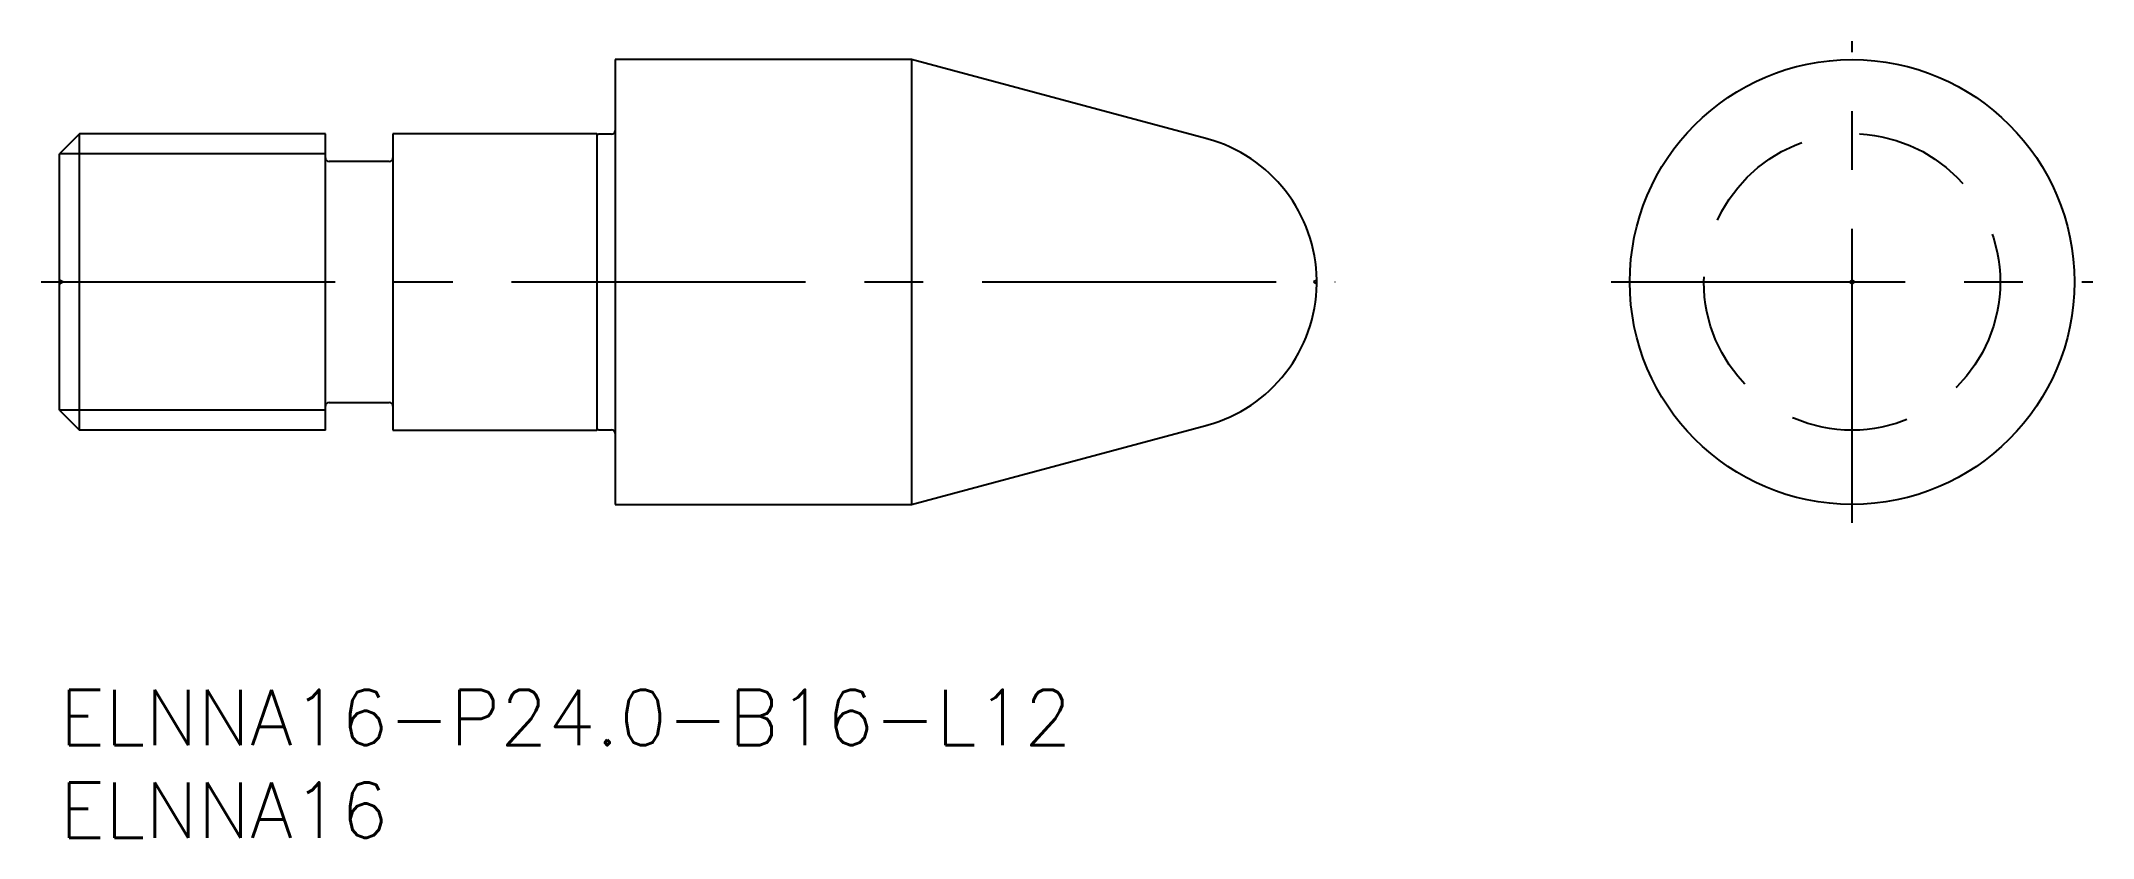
# Model space of a CAD drawing. Extents: x -1 to 110, y -8 to 35.
import ezdxf

# ---------------------------------------------------------------- set-up
doc = ezdxf.new("R2010")
doc.units = 0
doc.header["$LTSCALE"] = 0.5
doc.linetypes.add('CENTER', pattern=[50.8, 31.75, -6.35, 6.35, -6.35])
doc.linetypes.add('DASHED', pattern=[19.05, 12.7, -6.35])
for name, color, linetype in [('MSM_CENTER', 1, 'CENTER'), ('MSM_CONTINUOUS', 7, 'CONTINUOUS'), ('MSM_DASHED', 4, 'DASHED'), ('MSM_NARROW', 5, 'CONTINUOUS'), ('MSM_PART_NUMBER', 7, 'CONTINUOUS')]:
    doc.layers.add(name, color=color, linetype=linetype)
doc.styles.get("Standard").update_dxf_attribs({"font": 'txt.shx', "height": 1, "bigfont": 'bigfont.shx'})

# ---------------------------------------------------------------- blocks, each defined once
blk = doc.blocks.new('*U13')
at = {"layer": 'MSM_PART_NUMBER'}
blk.add_text('ELNNA16-P24.0-B16-L12', height=3, dxfattribs=at).set_placement((0, -3))
blk = doc.blocks.new('*U14')
at = {"layer": 'MSM_PART_NUMBER'}
blk.add_text('ELNNA16', height=3, dxfattribs=at).set_placement((0, -8))

msp = doc.modelspace()

# ---------------------------------------------------------------- linework, layer by layer
at = {"layer": 'MSM_CENTER'}
for p, q in [((96.77, 9), (96.77, 35)), ((-1, 22), (68.87, 22)), ((83.77, 22), (109.77, 22))]:
    msp.add_line(p, q, dxfattribs=at)
at = {"layer": 'MSM_CONTINUOUS'}
for p, q in [((30, 34), (30, 10)), ((46, 34), (30, 34)), ((61.95, 29.73), (46, 34)), ((46, 34), (46, 10)), ((1.08, 30), (0, 28.92)), ((14.35, 30), (1.08, 30)), ((1.08, 14), (1.08, 30)), ((14.35, 14), (14.35, 30)), ((18, 30), (18, 14)), ((29, 30), (18, 30)), ((29, 30), (29, 14)), ((29.8, 29.98), (29.1, 29.98)), ((0, 15.08), (0, 28.92)), ((17.8, 28.5), (14.55, 28.5)), ((67.87, 21.9), (67.87, 22.1)), ((0, 15.08), (1.08, 14)), ((14.55, 15.5), (17.8, 15.5)), ((14.35, 14), (1.08, 14)), ((18, 14), (29, 14)), ((29.1, 14.03), (29.8, 14.03)), ((46, 10), (61.95, 14.27)), ((30, 10), (46, 10))]:
    msp.add_line(p, q, dxfattribs=at)
for radius in [12, 0.0996]:
    msp.add_circle((96.77, 22), radius, dxfattribs=at)
for centre, radius, start, end in [((29.1, 30.17), 0.2, 241.045, 270), ((29.8, 30.17), 0.2, 270, 0), ((59.87, 22), 8, 0.7136, 75), ((14.55, 28.7), 0.2, 180, 270), ((17.8, 28.7), 0.2, 270, 0), ((59.87, 22), 8, 285, 359.2864), ((14.55, 15.3), 0.2, 90, 180), ((17.8, 15.3), 0.2, 0, 90), ((29.1, 13.82), 0.2, 90, 118.955), ((29.8, 13.82), 0.2, 0, 90)]:
    msp.add_arc(centre, radius, start, end, dxfattribs=at)
at = {"layer": 'MSM_DASHED'}
for p, q in [((0.17, 22), (0, 22.1)), ((0, 21.9), (0.17, 22)), ((67.87, 22.1), (67.7, 22)), ((67.7, 22), (67.87, 21.9))]:
    msp.add_line(p, q, dxfattribs=at)
msp.add_circle((96.77, 22), 8, dxfattribs=at)
at = {"layer": 'MSM_NARROW'}
for p, q in [((14.35, 28.92), (0, 28.92)), ((14.35, 15.08), (0, 15.08))]:
    msp.add_line(p, q, dxfattribs=at)

# ---------------------------------------------------------------- block references
at = {"layer": 'MSM_CONTINUOUS'}
for name in ['*U13', '*U14']:
    msp.add_blockref(name, (0, 0), dxfattribs=at)

doc.saveas('drawing.dxf')
